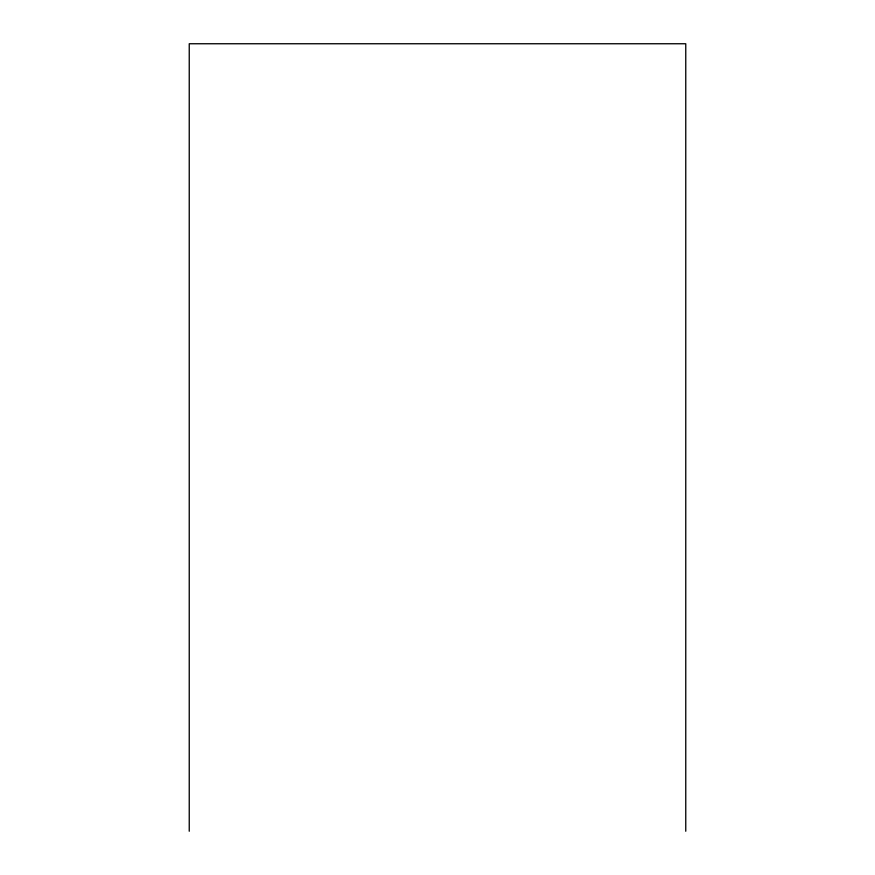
<?xml version="1.0" encoding="UTF-8"?>
<svg xmlns="http://www.w3.org/2000/svg" width="875" height="875" viewBox="0 0 875 875"><rect width="100%" height="100%" fill="white"/><g stroke="black" fill="none" stroke-linecap="round" stroke-linejoin="round"><path stroke-width="1.31" d="M685.759 831.25L685.759 43.75L189.241 43.75L189.241 831.25"/></g></svg>
